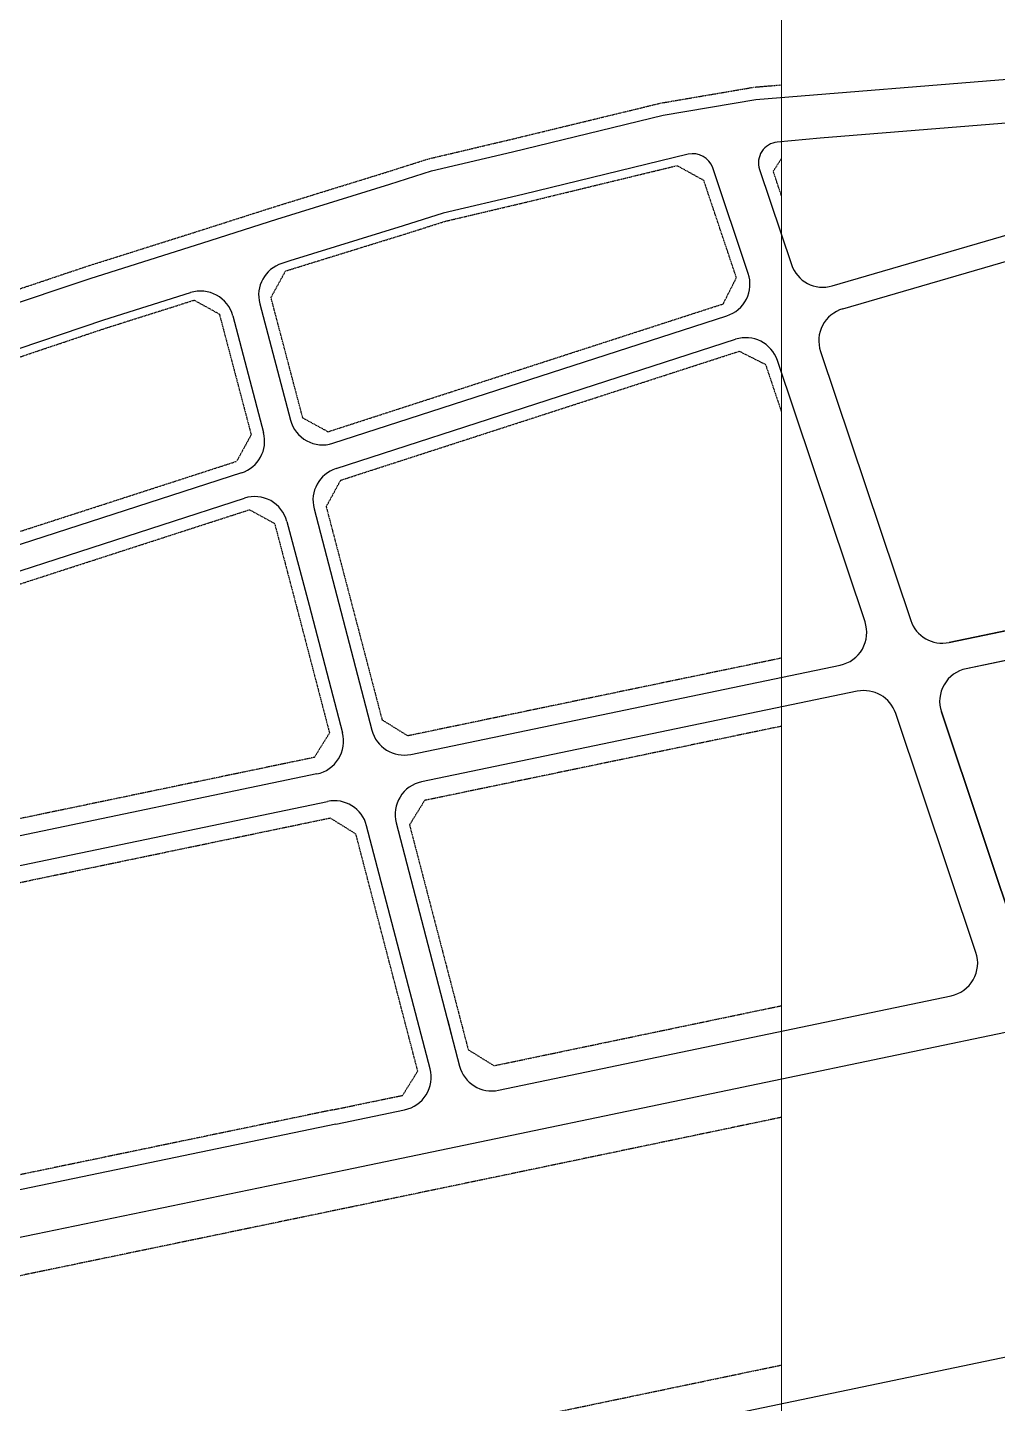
# Model space of a CAD drawing. Header units: millimetres. Extents: x 583747 to 596416, y 2304962 to 2309584.
# Drawn here: x 595767.3 to 596000.1, y 2307130.3 to 2307460.5 of the extents above; entities that cross this region are included whole.
import ezdxf
from ezdxf.xclip import XClip

# ---------------------------------------------------------------- set-up
doc = ezdxf.new("R2010")
doc.units = ezdxf.units.MM
doc.linetypes.add('DASHDOT', pattern=[1, 0.5, -0.25, 0, -0.25])
doc.layers.add('A-PLOT LINE', color=6, linetype='DASHDOT')
doc.layers.add('AFP-KERB-LINE', color=2, linetype='Continuous')
doc.layers.add('KT-DV2', color=7, linetype='Continuous', lineweight=15)

# ---------------------------------------------------------------- blocks, each defined once
blk = doc.blocks.new('PLOT')
at = {"layer": 'A-PLOT LINE', "color": 251}
for p, q in [((3738267, 1503105), (3795896, 1529561)), ((3718431, 1491809), (3738032, 1502985)), ((3687266, 1471093), (3718255, 1491701)), ((3749306, 1485612), (3750711, 1491661)), ((3763873, 1467324), (3749306, 1485612)), ((3695816, 1458164), (3727123, 1478984)), ((3734401, 1477841), (3727123, 1478984)), ((3749731, 1458596), (3734401, 1477841)), ((3670567, 1460141), (3687282, 1471103)), ((3662108, 1453629), (3670380, 1460008)), ((3679467, 1447442), (3695816, 1458164)), ((3748902, 1451612), (3749731, 1458596)), ((3639468, 1436456), (3662127, 1453644)), ((3670275, 1390331), (3748902, 1451612)), ((3671534, 1441325), (3679467, 1447442)), ((3648882, 1424143), (3671534, 1441325)), ((3677129, 1380459), (3756379, 1442225)), ((3763438, 1441388), (3756379, 1442225)), ((3763438, 1441388), (3804080, 1390363)), ((3624687, 1425023), (3639446, 1436439)), ((3602254, 1407786), (3624694, 1425029)), ((3646422, 1415927), (3647526, 1423093)), ((3647526, 1423093), (3648882, 1424143)), ((3663479, 1391364), (3646422, 1415927)), ((3541677, 1359477), (3602211, 1407753)), ((3611787, 1395564), (3629307, 1409026)), ((3629307, 1409026), (3636124, 1407966)), ((3636124, 1407966), (3653210, 1383360)), ((3551638, 1347595), (3611787, 1395564)), ((3670275, 1390331), (3663479, 1391364)), ((3802944, 1383822), (3713230, 1328310)), ((3653210, 1383360), (3652118, 1376180)), ((3676038, 1373278), (3677129, 1380459)), ((3555902, 1301191), (3652118, 1376180)), ((3676038, 1373278), (3706137, 1329793)), ((3812983, 1371218), (3722334, 1315127)), ((3677786, 1347968), (3695353, 1322532)), ((3713230, 1328310), (3706137, 1329793)), ((3693942, 1315787), (3695353, 1322532)), ((3759720, 1260995), (3854152, 1319531)), ((3759720, 1260995), (3854152, 1319531)), ((3722334, 1315127), (3720924, 1308382)), ((3720924, 1308382), (3752628, 1262475)), ((3720924, 1308382), (3752628, 1262475)), ((3702477, 1303429), (3709571, 1301945)), ((3742979, 1253570), (3709571, 1301945)), ((3742979, 1253570), (3709571, 1301945)), ((3759720, 1260995), (3752628, 1262475)), ((3759720, 1260995), (3752628, 1262475)), ((3742979, 1253570), (3741569, 1246826)), ((3742979, 1253570), (3741569, 1246826)), ((3727033, 1237834), (3741569, 1246826)), ((3727033, 1237834), (3741569, 1246826))]:
    blk.add_line(p, q, dxfattribs=at)
for points in [[(4212609, 1471029), (4196841, 1496747), (4192720, 1497729), (3887911, 1309592), (3772537, 1238075), (3739519, 1217649), (3659008, 1167880)], [(3695921, 1122143), (4222777, 1448705), (4223759, 1452843), (4212609, 1471029)], [(3693942, 1315787), (3587846, 1250138), (3580933, 1251739), (3560913, 1283575), (3562195, 1290881), (3658973, 1366308), (3665768, 1365275), (3677786, 1347968)], [(3693942, 1315787), (3587846, 1250138), (3580933, 1251739), (3560913, 1283575), (3562195, 1290881), (3658973, 1366308), (3665768, 1365275), (3677786, 1347968)], [(3727034, 1237834), (3634931, 1180899), (3623868, 1183465), (3594242, 1230576), (3595832, 1237439), (3702477, 1303429)], [(3727034, 1237834), (3634931, 1180899), (3623868, 1183465), (3594242, 1230576), (3595832, 1237439), (3702477, 1303429)]]:
    blk.add_lwpolyline(points, dxfattribs=at)
for radius, start, end in [(1377564, 113.03385, 129.911384), (1371564, 113.002432, 129.767856)]:
    blk.add_arc((4366992, 346889), radius, start, end, dxfattribs=at)
blk = doc.blocks.new('DV')
at = {"layer": 'AFP-KERB-LINE'}
for p, q in [((880035, 310500), (943237, 315650)), ((880035, 310500), (943237, 315650)), ((857793, 306703), (880035, 310500)), ((857793, 306703), (880035, 310500)), ((821624, 297936), (857793, 306703)), ((821624, 297936), (857793, 306703)), ((943954, 305174), (895446, 301221)), ((943954, 305174), (895446, 301221)), ((895446, 301221), (885155, 300264)), ((895446, 301221), (885155, 300264)), ((898338, 265781), (1025326, 302769)), ((802168, 293352), (821624, 297936)), ((802168, 293352), (821624, 297936)), ((863757, 297344), (824065, 287724)), ((863757, 297344), (824065, 287724)), ((878169, 268749), (869676, 294075)), ((878169, 268749), (869676, 294075)), ((792213, 290187), (802168, 293352)), ((792213, 290187), (802168, 293352)), ((880877, 293696), (888516, 270918)), ((880877, 293696), (888516, 270918)), ((898338, 265781), (987592, 291778)), ((765042, 281786), (792213, 290187)), ((765042, 281786), (792213, 290187)), ((824065, 287724), (804966, 283224)), ((824065, 287724), (804966, 283224)), ((747268, 276106), (765042, 281786)), ((747268, 276106), (765042, 281786)), ((804966, 283224), (795354, 280168)), ((804966, 283224), (795354, 280168)), ((795354, 280168), (768191, 271769)), ((795354, 280168), (768191, 271769)), ((720284, 267579), (747268, 276106)), ((720284, 267579), (747268, 276106)), ((768191, 271769), (766260, 271152)), ((768191, 271769), (766260, 271152)), ((646890, 242918), (720284, 267579)), ((646890, 242918), (720284, 267579)), ((723539, 257595), (744342, 264170)), ((723539, 257595), (744342, 264170)), ((760960, 261491), (768323, 233576)), ((760960, 261491), (768323, 233576)), ((650536, 233066), (723539, 257595)), ((650536, 233066), (723539, 257595)), ((754488, 258582), (761878, 230564)), ((754488, 258582), (761878, 230564)), ((778522, 228005), (873047, 258594)), ((778522, 228005), (873047, 258594)), ((779268, 221940), (875116, 252957)), ((779268, 221940), (875116, 252957)), ((906200, 185158), (885164, 247890)), ((906200, 185158), (885164, 247890)), ((895516, 250043), (917159, 185505)), ((895516, 250043), (917159, 185505)), ((756606, 220912), (640564, 183360)), ((756606, 220912), (640564, 183360)), ((640373, 176992), (757299, 214830)), ((640373, 176992), (757299, 214830)), ((773991, 212308), (787862, 159171)), ((773991, 212308), (787862, 159171)), ((767497, 209259), (772800, 189156)), ((767497, 209259), (772800, 189156)), ((926372, 180216), (1052939, 206537)), ((1057091, 200251), (930479, 173920)), ((772800, 189156), (780796, 158523)), ((772800, 189156), (780796, 158523)), ((797231, 153359), (900244, 174782)), ((797231, 153359), (900244, 174782)), ((904351, 168486), (799790, 146741)), ((904351, 168486), (799790, 146741)), ((932813, 105798), (913564, 163197)), ((932813, 105798), (913564, 163197)), ((943766, 106160), (924523, 163544)), ((774685, 148670), (652709, 123303)), ((774685, 148670), (652709, 123303)), ((774685, 148670), (652709, 123303)), ((774685, 148670), (652709, 123303)), ((654297, 116484), (777243, 142052)), ((654297, 116484), (777243, 142052)), ((654297, 116484), (777243, 142052)), ((654297, 116484), (777243, 142052)), ((801838, 77916), (786613, 136241)), ((801838, 77916), (786613, 136241)), ((801838, 77916), (786613, 136241)), ((801838, 77916), (786613, 136241)), ((793678, 136888), (808904, 78562)), ((793678, 136888), (808904, 78562)), ((793678, 136888), (808904, 78562)), ((793678, 136888), (808904, 78562)), ((818279, 72752), (926863, 95424)), ((818279, 72752), (926863, 95424)), ((818279, 72752), (926863, 95424)), ((818279, 72752), (926863, 95424)), ((952397, 89262), (819513, 61517)), ((952397, 89262), (819513, 61517)), ((952397, 89262), (819513, 61517)), ((952397, 89262), (819513, 61517)), ((779219, 64632), (795725, 68063)), ((779219, 64632), (795725, 68063)), ((779219, 64632), (795725, 68063)), ((779219, 64632), (795725, 68063)), ((779219, 64632), (672170, 42419)), ((779219, 64632), (672170, 42419)), ((779219, 64632), (672170, 42419)), ((779219, 64632), (672170, 42419)), ((819513, 61517), (781508, 53618)), ((819513, 61517), (781508, 53618)), ((819513, 61517), (781508, 53618)), ((819513, 61517), (781508, 53618)), ((781508, 53618), (670440, 30570)), ((781508, 53618), (670440, 30570)), ((781508, 53618), (670440, 30570)), ((781508, 53618), (670440, 30570))]:
    blk.add_line(p, q, dxfattribs=at)
at = {"layer": 'AFP-KERB-LINE', "elevation": 0}
for points in [[(900864, 260267), (1023389, 295955, -0.3994731), (1033184, 290897), (1058833, 216985, -0.4525158), (1052904, 206530), (926372, 180216)], [(1085709, 137480), (1066181, 194968, 0.3787943), (1056977, 200227), (930479, 173920, 0.4493676), (924523, 163544), (943766, 106160)], [(952397, 89262), (1314980, 164245, -0.4150885), (1324439, 158007), (1336349, 99538, -0.4128027), (1330144, 90111), (710857, -39143)]]:
    blk.add_lwpolyline(points, format="xyb", dxfattribs=at)
blk.add_lwpolyline([(806055, 89475), (807215, 85033)], dxfattribs=at)
blk.add_lwpolyline([(806055, 89475), (807215, 85033)], dxfattribs=at)
blk.add_lwpolyline([(806055, 89475), (807215, 85033)], dxfattribs=at)
blk.add_lwpolyline([(806055, 89475), (807215, 85033)], dxfattribs=at)
at = {"layer": 'AFP-KERB-LINE'}
for centre, radius, start, end in [((864935, 292485), 5000, 18.53845, 103.62442), ((864935, 292485), 5000, 18.53845, 103.62442), ((885618, 295286), 5000, 95.31307, 198.53845), ((885618, 295286), 5000, 95.31307, 198.53845), ((768695, 263532), 8000, 107.7219, 194.77603), ((768695, 263532), 8000, 107.7219, 194.77603), ((896101, 273461), 8000, 198.53845, 286.23956), ((896101, 273461), 8000, 198.53845, 286.23956), ((870584, 266206), 8000, 287.93222, 18.53845), ((870584, 266206), 8000, 287.93222, 18.53845), ((746753, 256541), 8000, 14.77603, 107.53748), ((746753, 256541), 8000, 14.77603, 107.53748), ((903101, 252586), 8000, 106.23956, 198.53845), ((877579, 245346), 8000, 18.53845, 107.93222), ((877579, 245346), 8000, 18.53845, 107.93222), ((776058, 235616), 8000, 194.77603, 287.93222), ((776058, 235616), 8000, 194.77603, 287.93222), ((754143, 228524), 8000, 287.93222, 14.77603), ((754143, 228524), 8000, 287.93222, 14.77603), ((781732, 214329), 8000, 107.93222, 194.62987), ((781732, 214329), 8000, 107.93222, 194.62987), ((759762, 207219), 8000, 14.77603, 107.93222), ((759762, 207219), 8000, 14.77603, 107.93222), ((898615, 182614), 8000, 281.74803, 18.53845), ((898615, 182614), 8000, 281.74803, 18.53845), ((924743, 188048), 8000, 198.53845, 281.74803), ((924743, 188048), 8000, 198.53845, 281.74803), ((905980, 160654), 8000, 18.53845, 101.74803), ((905980, 160654), 8000, 18.53845, 101.74803), ((773056, 156502), 8000, 281.74803, 14.62987), ((773056, 156502), 8000, 281.74803, 14.62987), ((795602, 161191), 8000, 194.62987, 281.74803), ((795602, 161191), 8000, 194.62987, 281.74803), ((801419, 138909), 8000, 101.74803, 194.62987), ((801419, 138909), 8000, 101.74803, 194.62987), ((778872, 134220), 8000, 14.62987, 101.74803), ((778872, 134220), 8000, 14.62987, 101.74803), ((925228, 103255), 8000, 281.79359, 18.53845), ((925228, 103255), 8000, 281.79359, 18.53845), ((794097, 75896), 8000, 281.74159, 14.62987), ((794097, 75896), 8000, 281.74159, 14.62987), ((794097, 75896), 8000, 281.74159, 14.62987), ((794097, 75896), 8000, 281.74159, 14.62987), ((816644, 80583), 8000, 194.62987, 281.79359), ((816644, 80583), 8000, 194.62987, 281.79359), ((816644, 80583), 8000, 194.62987, 281.79359), ((816644, 80583), 8000, 194.62987, 281.79359)]:
    blk.add_arc(centre, radius, start, end, dxfattribs=at)
ref = blk.add_blockref('PLOT', (-3147123, 179596, 0), dxfattribs=dict(rotation=340.0000000045929))
XClip(ref).set_block_clipping_path([(3437700.5976729654, 868981.9081885163), (3912891.8375199828, 1041937.3750337446), (3715693.8178756535, 1583734.481302836), (3240502.5780286361, 1410779.0144576086)])

msp = doc.modelspace()

# ---------------------------------------------------------------- block references
at = {"layer": 'KT-DV2', "xscale": 0.001, "yscale": 0.001, "zscale": 0.001}
msp.add_blockref('DV', (595062.1, 2307132.69), dxfattribs=at)

doc.saveas('drawing.dxf')
